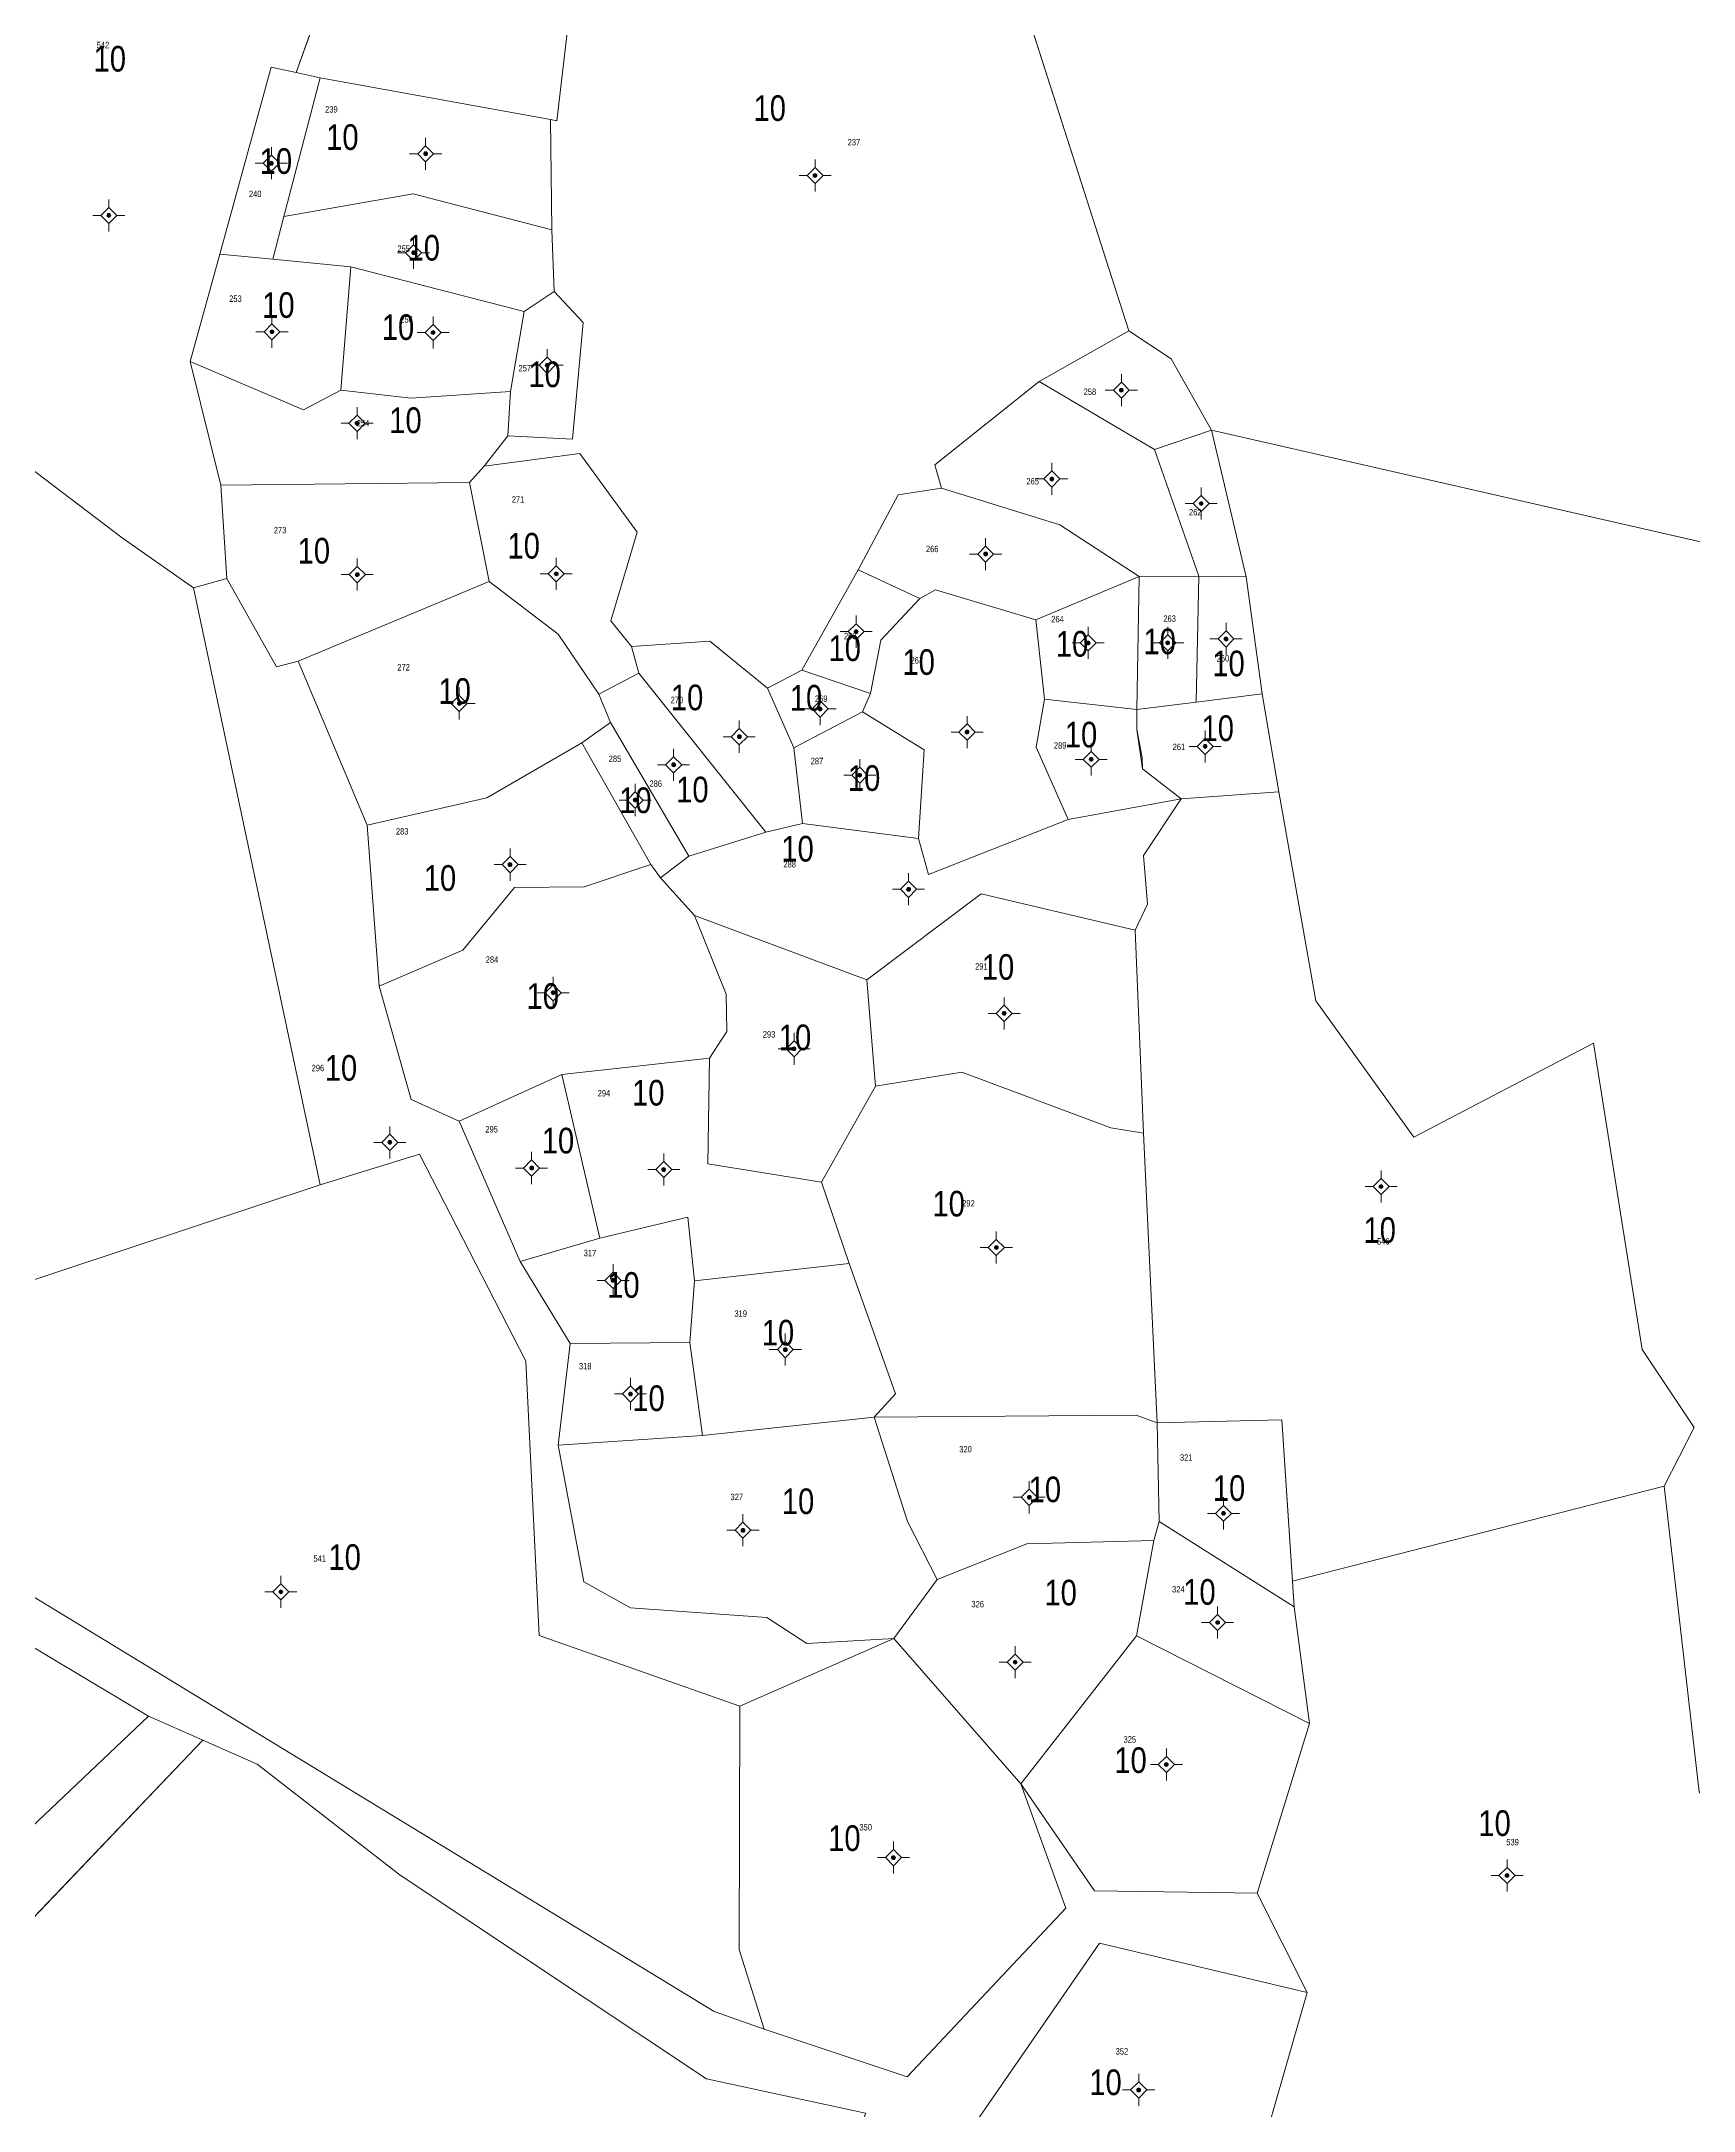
# Model space of a CAD drawing. Header units: metres. Extents: x 343613 to 365037, y 1839984 to 1846362.
# Drawn here: x 364782.8 to 364911.6, y 1840154 to 1840315.4 of the extents above; entities that cross this region are included whole.
import ezdxf
from ezdxf.enums import TextEntityAlignment as Align

# ---------------------------------------------------------------- set-up
doc = ezdxf.new("R2010")
doc.units = ezdxf.units.M
doc.header["$LTSCALE"] = 0.2
for name, color, linetype, lineweight in [('10', 7, 'Continuous', 13), ('11', 7, 'Continuous', 13), ('22', 7, 'Continuous', 13)]:
    doc.layers.add(name, color=color, linetype=linetype, lineweight=lineweight)
doc.layers.add('14', color=7, linetype='Continuous')
doc.layers.add('15', color=7, linetype='Continuous')

msp = doc.modelspace()

# ---------------------------------------------------------------- hatches: boundary and pattern name
at = {"layer": '11'}
for points in [[(364800.8298, 1840305.88, 1), (364800.5297, 1840305.88, 1)], [(364812.8598, 1840306.62, 1), (364812.5598, 1840306.62, 1)], [(364843.2198, 1840304.92, 1), (364842.9198, 1840304.92, 1)], [(364788.1598, 1840301.81, 1), (364787.8598, 1840301.81, 1)], [(364811.9198, 1840298.9, 1), (364811.6198, 1840298.9, 1)], [(364800.8798, 1840292.73, 1), (364800.5797, 1840292.73, 1)], [(364813.4398, 1840292.68, 1), (364813.1397, 1840292.68, 1)], [(364822.3298, 1840290.12, 1), (364822.0297, 1840290.12, 1)], [(364867.0998, 1840288.18, 1), (364866.7998, 1840288.18, 1)], [(364807.5098, 1840285.6, 1), (364807.2097, 1840285.6, 1)], [(364861.6798, 1840281.26, 1), (364861.3798, 1840281.26, 1)], [(364873.3198, 1840279.34, 1), (364873.0197, 1840279.34, 1)], [(364856.5198, 1840275.4, 1), (364856.2197, 1840275.4, 1)], [(364807.5298, 1840273.8, 1), (364807.2297, 1840273.8, 1)], [(364823.0398, 1840273.86, 1), (364822.7398, 1840273.86, 1)], [(364846.4198, 1840269.35, 1), (364846.1198, 1840269.35, 1)], [(364875.2598, 1840268.78, 1), (364874.9597, 1840268.78, 1)], [(364864.5098, 1840268.47, 1), (364864.2097, 1840268.47, 1)], [(364870.7098, 1840268.48, 1), (364870.4097, 1840268.48, 1)], [(364815.4798, 1840263.75, 1), (364815.1798, 1840263.75, 1)], [(364843.6198, 1840263.32, 1), (364843.3198, 1840263.32, 1)], [(364837.3098, 1840261.16, 1), (364837.0098, 1840261.16, 1)], [(364855.0698, 1840261.52, 1), (364854.7697, 1840261.52, 1)], [(364864.7498, 1840259.39, 1), (364864.4497, 1840259.39, 1)], [(364873.6298, 1840260.4, 1), (364873.3297, 1840260.4, 1)], [(364832.1898, 1840258.97, 1), (364831.8897, 1840258.97, 1)], [(364846.6998, 1840258.16, 1), (364846.3997, 1840258.16, 1)], [(364829.1898, 1840256.22, 1), (364828.8897, 1840256.22, 1)], [(364819.4398, 1840251.18, 1), (364819.1397, 1840251.18, 1)], [(364850.5098, 1840249.26, 1), (364850.2097, 1840249.26, 1)], [(364822.7998, 1840241.19, 1), (364822.4998, 1840241.19, 1)], [(364857.9598, 1840239.58, 1), (364857.6597, 1840239.58, 1)], [(364841.5798, 1840236.82, 1), (364841.2797, 1840236.82, 1)], [(364810.0698, 1840229.52, 1), (364809.7697, 1840229.52, 1)], [(364821.1198, 1840227.52, 1), (364820.8198, 1840227.52, 1)], [(364831.4198, 1840227.4, 1), (364831.1198, 1840227.4, 1)], [(364887.3498, 1840226.08, 1), (364887.0498, 1840226.08, 1)], [(364857.3498, 1840221.32, 1), (364857.0498, 1840221.32, 1)], [(364827.4698, 1840218.76, 1), (364827.1698, 1840218.76, 1)], [(364840.8998, 1840213.36, 1), (364840.5997, 1840213.36, 1)], [(364828.8298, 1840209.9, 1), (364828.5297, 1840209.9, 1)], [(364859.9198, 1840201.84, 1), (364859.6198, 1840201.84, 1)], [(364875.0598, 1840200.59, 1), (364874.7598, 1840200.59, 1)], [(364837.5998, 1840199.27, 1), (364837.2998, 1840199.27, 1)], [(364801.5698, 1840194.47, 1), (364801.2697, 1840194.47, 1)], [(364874.5998, 1840192.08, 1), (364874.2998, 1840192.08, 1)], [(364858.8198, 1840188.98, 1), (364858.5197, 1840188.98, 1)], [(364870.6098, 1840181, 1), (364870.3098, 1840181, 1)], [(364849.3298, 1840173.74, 1), (364849.0297, 1840173.74, 1)], [(364897.1698, 1840172.35, 1), (364896.8698, 1840172.35, 1)], [(364868.4498, 1840155.62, 1), (364868.1497, 1840155.62, 1)]]:
    msp.add_hatch(color=256, dxfattribs=at).paths.add_polyline_path(points)

# ---------------------------------------------------------------- linework, layer by layer
at = {"layer": '10'}
for p, q in [((364850.84, 1840344.9), (364867.53, 1840292.82)), ((364802.62, 1840312.95), (364806.59, 1840324.14)), ((364802.62, 1840312.95), (364804.49, 1840312.54)), ((364804.49, 1840312.54), (364822.44, 1840309.28)), ((364822.44, 1840309.28), (364822.54, 1840300.69)), ((364796.67, 1840298.8), (364794.35, 1840290.42)), ((364796.67, 1840298.8), (364800.79, 1840298.39)), ((364806.88, 1840297.81), (364800.79, 1840298.39)), ((364806.1, 1840288.19), (364806.88, 1840297.81)), ((364820.4, 1840294.31), (364806.88, 1840297.81)), ((364822.73, 1840295.88), (364820.4, 1840294.31)), ((364819.33, 1840288.09), (364820.4, 1840294.31)), ((364867.53, 1840292.82), (364860.55, 1840288.86)), ((364794.35, 1840290.42), (364796.75, 1840280.78)), ((364869.53, 1840283.55), (364860.55, 1840288.86)), ((364873.99, 1840285.06), (364869.53, 1840283.55)), ((364876.69, 1840273.63), (364873.99, 1840285.06)), ((364819.11, 1840284.62), (364817.28, 1840282.26)), ((364869.53, 1840283.55), (364872.98, 1840273.69)), ((364816.13, 1840280.98), (364817.28, 1840282.26)), ((364796.75, 1840280.78), (364816.13, 1840280.98)), ((364796.75, 1840280.78), (364797.21, 1840273.49)), ((364817.67, 1840273.25), (364816.13, 1840280.98)), ((364842.03, 1840266.35), (364846.42, 1840274.18)), ((364802.77, 1840267.05), (364817.67, 1840273.25)), ((364860.27, 1840270.28), (364868.35, 1840273.66)), ((364872.98, 1840273.69), (364868.35, 1840273.66)), ((364872.77, 1840263.86), (364872.98, 1840273.69)), ((364872.98, 1840273.69), (364876.69, 1840273.63)), ((364877.93, 1840264.49), (364876.69, 1840273.63)), ((364860.96, 1840264.09), (364860.27, 1840270.28)), ((364828.77, 1840268.2), (364829.34, 1840266.11)), ((364802.77, 1840267.05), (364808.14, 1840254.25)), ((364826.21, 1840264.47), (364829.34, 1840266.11)), ((364829.34, 1840266.11), (364839.22, 1840253.72)), ((364839.36, 1840264.95), (364842.03, 1840266.35)), ((364847.39, 1840264.52), (364842.03, 1840266.35)), ((364841.41, 1840260.29), (364839.36, 1840264.95)), ((364860.96, 1840264.09), (364868.15, 1840263.28)), ((364877.93, 1840264.49), (364872.77, 1840263.86)), ((364879.22, 1840256.86), (364877.93, 1840264.49)), ((364827.12, 1840262.27), (364833.22, 1840251.83)), ((364824.89, 1840260.67), (364830.26, 1840251.2)), ((364842.08, 1840254.4), (364841.41, 1840260.29)), ((364871.62, 1840256.31), (364862.79, 1840254.69)), ((364871.62, 1840256.31), (364879.22, 1840256.86)), ((364839.22, 1840253.72), (364842.08, 1840254.4)), ((364831.01, 1840250.16), (364830.26, 1840251.2)), ((364868.03, 1840246.08), (364868.67, 1840230.25)), ((364847.11, 1840242.2), (364847.78, 1840233.91)), ((364834.85, 1840236.09), (364823.33, 1840234.82)), ((364823.33, 1840234.82), (364815.33, 1840231.18)), ((364847.78, 1840233.91), (364843.57, 1840226.43)), ((364868.67, 1840230.25), (364869.75, 1840207.66)), ((364768.79, 1840214.4), (364804.49, 1840226.21)), ((364826.29, 1840222.04), (364820.08, 1840220.23)), ((364823.97, 1840213.83), (364820.08, 1840220.23)), ((364833.67, 1840218.72), (364833.31, 1840213.91)), ((364823.04, 1840205.9), (364823.97, 1840213.83)), ((364823.97, 1840213.83), (364833.31, 1840213.91)), ((364879.47, 1840207.87), (364869.75, 1840207.66)), ((364869.75, 1840207.66), (364869.9, 1840199.95)), ((364909.27, 1840202.72), (364880.28, 1840195.31)), ((364869.47, 1840198.47), (364869.9, 1840199.95)), ((364869.9, 1840199.95), (364880.41, 1840193.31)), ((364868.14, 1840191.03), (364869.47, 1840198.47)), ((364849.2, 1840190.82), (364852.6, 1840195.43)), ((364880.41, 1840193.31), (364881.62, 1840184.21)), ((364859.1, 1840179.5), (364849.2, 1840190.82)), ((364795.34, 1840182.91), (364791.11, 1840184.77)), ((364877.55, 1840170.98), (364881.44, 1840163.22))]:
    msp.add_line(p, q, dxfattribs=at)
for points in [[(364965.76, 1840388.71), (364964.08, 1840381.32), (364967.55, 1840373.73), (364972.22, 1840339.45), (364965.33, 1840293.46), (364945.77, 1840268.67), (364873.99, 1840285.06)], [(364822.44, 1840309.28), (364822.93, 1840309.19), (364824.23, 1840320.3)], [(364796.67, 1840298.8), (364800.67, 1840313.37), (364802.62, 1840312.95)], [(364800.79, 1840298.39), (364801.66, 1840301.72), (364804.49, 1840312.54)], [(364801.66, 1840301.72), (364811.73, 1840303.49), (364822.54, 1840300.69), (364822.73, 1840295.88)], [(364822.73, 1840295.88), (364824.98, 1840293.47), (364824.16, 1840284.36), (364819.11, 1840284.62), (364819.33, 1840288.09)], [(364794.61, 1840272.78), (364789.04, 1840276.68), (364779.64, 1840283.82), (364776.98, 1840293.82)], [(364867.53, 1840292.82), (364870.82, 1840290.63), (364873.99, 1840285.06)], [(364794.35, 1840290.42), (364803.18, 1840286.66), (364806.1, 1840288.19)], [(364860.55, 1840288.86), (364852.4, 1840282.37), (364852.93, 1840280.53)], [(364806.1, 1840288.19), (364811.55, 1840287.55), (364819.33, 1840288.09)], [(364817.28, 1840282.26), (364824.72, 1840283.25), (364829.21, 1840277.1), (364827.14, 1840270.2), (364828.77, 1840268.2)], [(364846.42, 1840274.18), (364849.56, 1840280.02), (364852.93, 1840280.53)], [(364852.93, 1840280.53), (364862.16, 1840277.68), (364868.35, 1840273.66)], [(364846.42, 1840274.18), (364851.23, 1840271.94), (364848.21, 1840268.69), (364847.39, 1840264.52)], [(364797.21, 1840273.49), (364794.61, 1840272.78), (364804.49, 1840226.21), (364812.24, 1840228.59), (364820.51, 1840212.47), (364821.55, 1840191.05), (364837.2, 1840185.55), (364837.15, 1840166.57), (364839.1, 1840160.35)], [(364797.21, 1840273.49), (364801.07, 1840266.61), (364802.77, 1840267.05)], [(364817.67, 1840273.25), (364823.04, 1840269.15), (364826.21, 1840264.47), (364827.12, 1840262.27), (364824.89, 1840260.67), (364817.47, 1840256.38), (364808.14, 1840254.25)], [(364851.23, 1840271.94), (364852.46, 1840272.62), (364860.27, 1840270.28)], [(364872.77, 1840263.86), (364868.15, 1840263.28), (364868.35, 1840273.66)], [(364839.36, 1840264.95), (364834.87, 1840268.6), (364828.77, 1840268.2)], [(364847.39, 1840264.52), (364846.77, 1840263.09), (364841.41, 1840260.29)], [(364862.79, 1840254.69), (364860.31, 1840260.33), (364860.96, 1840264.09)], [(364846.77, 1840263.09), (364851.57, 1840260.13), (364851.13, 1840253.22), (364842.08, 1840254.4)], [(364868.15, 1840263.28), (364868.15, 1840261.72), (364868.59, 1840258.64), (364871.62, 1840256.31)], [(364868.03, 1840246.08), (364868.99, 1840248.1), (364868.68, 1840251.9), (364871.62, 1840256.31)], [(364915.05, 1840174.98), (364912.01, 1840178.87), (364909.27, 1840202.72), (364911.62, 1840207.28), (364907.55, 1840213.37), (364903.76, 1840237.26), (364889.75, 1840229.92), (364882.1, 1840240.55), (364879.22, 1840256.86)], [(364851.13, 1840253.22), (364851.91, 1840250.41), (364862.79, 1840254.69)], [(364808.14, 1840254.25), (364809.08, 1840241.7), (364811.58, 1840232.86), (364815.33, 1840231.18), (364820.08, 1840220.23)], [(364868.03, 1840246.08), (364856.01, 1840248.9), (364847.11, 1840242.2), (364833.68, 1840247.22), (364831.01, 1840250.16), (364833.22, 1840251.83), (364839.22, 1840253.72)], [(364830.26, 1840251.2), (364825.06, 1840249.44), (364819.64, 1840249.41), (364815.62, 1840244.52), (364809.08, 1840241.7)], [(364833.68, 1840247.22), (364836.13, 1840241.07), (364836.19, 1840238.17), (364834.85, 1840236.09)], [(364762.7, 1840206.47), (364712.13, 1840236.48), (364710.4, 1840233.03), (364791.11, 1840184.77), (364752.58, 1840148.25), (364753.81, 1840111.31)], [(364843.57, 1840226.43), (364834.72, 1840227.85), (364834.85, 1840236.09)], [(364847.78, 1840233.91), (364854.52, 1840234.99), (364866.13, 1840230.66), (364868.67, 1840230.25)], [(364843.57, 1840226.43), (364845.74, 1840220.07), (364833.67, 1840218.72), (364833.15, 1840223.7), (364826.29, 1840222.04), (364823.33, 1840234.82)], [(364845.74, 1840220.07), (364849.34, 1840209.91), (364847.67, 1840208.1), (364834.3, 1840206.65)], [(364839.1, 1840160.35), (364835.2, 1840161.75), (364778.7, 1840196.15), (364762.7, 1840206.47), (364768.79, 1840214.4)], [(364833.31, 1840213.91), (364834.3, 1840206.65), (364823.04, 1840205.9)], [(364869.75, 1840207.66), (364868.1, 1840208.24), (364847.67, 1840208.1)], [(364852.6, 1840195.43), (364850.28, 1840199.95), (364847.67, 1840208.1)], [(364879.47, 1840207.87), (364880.28, 1840195.31), (364880.41, 1840193.31)], [(364823.04, 1840205.9), (364825.03, 1840195.24), (364828.69, 1840193.21), (364839.3, 1840192.47), (364842.44, 1840190.44), (364849.2, 1840190.82), (364837.2, 1840185.55)], [(364852.6, 1840195.43), (364859.59, 1840198.2), (364869.47, 1840198.47)], [(364758.59, 1840144.43), (364795.34, 1840182.91), (364799.58, 1840181.04), (364810.73, 1840172.37), (364834.61, 1840156.49), (364847, 1840153.81), (364840.83, 1840131.37), (364841.47, 1840127.75)], [(364839.1, 1840160.35), (364850.24, 1840156.65), (364862.63, 1840169.8), (364859.1, 1840179.5)]]:
    msp.add_lwpolyline(points, dxfattribs=at)
for points in [[(364868.14, 1840191.03), (364881.62, 1840184.21), (364877.55, 1840170.98), (364864.86, 1840171.15), (364859.1, 1840179.5)], [(364875.95, 1840144.15), (364864.83, 1840147.53), (364854.59, 1840151.62), (364865.25, 1840167.08), (364881.44, 1840163.22)]]:
    msp.add_lwpolyline(points, close=True, dxfattribs=at)
at = {"layer": '11'}
for p, q in [((364812.71, 1840307.87), (364812.71, 1840307.25)), ((364800.68, 1840307.13), (364800.68, 1840306.51)), ((364812.09, 1840306.62), (364811.46, 1840306.62)), ((364812.71, 1840305.99), (364812.71, 1840305.37)), ((364813.96, 1840306.62), (364813.33, 1840306.62)), ((364843.07, 1840306.17), (364843.07, 1840305.55)), ((364800.05, 1840305.88), (364799.43, 1840305.88)), ((364800.68, 1840305.25), (364800.68, 1840304.63)), ((364801.93, 1840305.88), (364801.31, 1840305.88)), ((364842.45, 1840304.92), (364841.82, 1840304.92)), ((364844.32, 1840304.92), (364843.69, 1840304.92)), ((364788.01, 1840303.06), (364788.01, 1840302.43)), ((364843.07, 1840304.29), (364843.07, 1840303.67)), ((364787.39, 1840301.81), (364786.76, 1840301.81)), ((364788.01, 1840301.19), (364788.01, 1840300.56)), ((364789.26, 1840301.81), (364788.63, 1840301.81)), ((364811.77, 1840300.15), (364811.77, 1840299.53)), ((364811.15, 1840298.9), (364810.52, 1840298.9)), ((364811.77, 1840298.27), (364811.77, 1840297.65)), ((364813.02, 1840298.9), (364812.39, 1840298.9)), ((364800.73, 1840293.98), (364800.73, 1840293.35)), ((364813.29, 1840293.93), (364813.29, 1840293.31)), ((364800.11, 1840292.73), (364799.48, 1840292.73)), ((364800.73, 1840292.11), (364800.73, 1840291.48)), ((364801.98, 1840292.73), (364801.35, 1840292.73)), ((364812.67, 1840292.68), (364812.04, 1840292.68)), ((364813.29, 1840292.05), (364813.29, 1840291.43)), ((364814.54, 1840292.68), (364813.91, 1840292.68)), ((364821.55, 1840290.12), (364820.93, 1840290.12)), ((364822.18, 1840291.37), (364822.18, 1840290.75)), ((364823.43, 1840290.12), (364822.81, 1840290.12)), ((364822.18, 1840289.49), (364822.18, 1840288.87)), ((364866.95, 1840289.43), (364866.95, 1840288.81)), ((364807.36, 1840286.85), (364807.36, 1840286.23)), ((364866.33, 1840288.18), (364865.7, 1840288.18)), ((364866.95, 1840287.55), (364866.95, 1840286.93)), ((364868.2, 1840288.18), (364867.57, 1840288.18)), ((364806.73, 1840285.6), (364806.11, 1840285.6)), ((364808.61, 1840285.6), (364807.99, 1840285.6)), ((364807.36, 1840284.97), (364807.36, 1840284.35)), ((364861.53, 1840282.51), (364861.53, 1840281.89)), ((364860.91, 1840281.26), (364860.28, 1840281.26)), ((364861.53, 1840280.63), (364861.53, 1840280.01)), ((364862.78, 1840281.26), (364862.15, 1840281.26)), ((364873.17, 1840280.59), (364873.17, 1840279.97)), ((364872.55, 1840279.34), (364871.92, 1840279.34)), ((364873.17, 1840278.71), (364873.17, 1840278.09)), ((364874.42, 1840279.34), (364873.79, 1840279.34)), ((364855.75, 1840275.4), (364855.12, 1840275.4)), ((364856.37, 1840276.65), (364856.37, 1840276.03)), ((364857.62, 1840275.4), (364856.99, 1840275.4)), ((364806.75, 1840273.8), (364806.13, 1840273.8)), ((364807.38, 1840275.05), (364807.38, 1840274.43)), ((364808.63, 1840273.8), (364808.01, 1840273.8)), ((364822.27, 1840273.86), (364821.64, 1840273.86)), ((364822.89, 1840275.11), (364822.89, 1840274.49)), ((364824.14, 1840273.86), (364823.51, 1840273.86)), ((364856.37, 1840274.77), (364856.37, 1840274.15)), ((364807.38, 1840273.17), (364807.38, 1840272.55)), ((364822.89, 1840273.23), (364822.89, 1840272.61)), ((364846.27, 1840270.6), (364846.27, 1840269.97)), ((364845.65, 1840269.35), (364845.02, 1840269.35)), ((364847.52, 1840269.35), (364846.89, 1840269.35)), ((364864.36, 1840269.72), (364864.36, 1840269.09)), ((364870.56, 1840269.73), (364870.56, 1840269.11)), ((364875.11, 1840270.03), (364875.11, 1840269.41)), ((364846.27, 1840268.73), (364846.27, 1840268.1)), ((364863.73, 1840268.47), (364863.11, 1840268.47)), ((364864.36, 1840267.85), (364864.36, 1840267.22)), ((364865.61, 1840268.47), (364864.99, 1840268.47)), ((364869.93, 1840268.48), (364869.31, 1840268.48)), ((364870.56, 1840267.85), (364870.56, 1840267.23)), ((364871.81, 1840268.48), (364871.19, 1840268.48)), ((364874.49, 1840268.78), (364873.86, 1840268.78)), ((364875.11, 1840268.15), (364875.11, 1840267.53)), ((364876.36, 1840268.78), (364875.73, 1840268.78)), ((364815.33, 1840265), (364815.33, 1840264.37)), ((364843.47, 1840264.57), (364843.47, 1840263.95)), ((364814.71, 1840263.75), (364814.08, 1840263.75)), ((364815.33, 1840263.13), (364815.33, 1840262.5)), ((364816.58, 1840263.75), (364815.95, 1840263.75)), ((364837.16, 1840262.41), (364837.16, 1840261.79)), ((364842.85, 1840263.32), (364842.22, 1840263.32)), ((364843.47, 1840262.69), (364843.47, 1840262.07)), ((364844.72, 1840263.32), (364844.09, 1840263.32)), ((364854.92, 1840262.77), (364854.92, 1840262.15)), ((364836.53, 1840261.16), (364835.91, 1840261.16)), ((364838.41, 1840261.16), (364837.79, 1840261.16)), ((364854.29, 1840261.52), (364853.67, 1840261.52)), ((364854.92, 1840260.89), (364854.92, 1840260.27)), ((364856.17, 1840261.52), (364855.55, 1840261.52)), ((364873.48, 1840261.65), (364873.48, 1840261.03)), ((364832.04, 1840260.22), (364832.04, 1840259.59)), ((364837.16, 1840260.53), (364837.16, 1840259.91)), ((364846.55, 1840259.41), (364846.55, 1840258.79)), ((364863.97, 1840259.39), (364863.35, 1840259.39)), ((364864.6, 1840260.64), (364864.6, 1840260.01)), ((364865.85, 1840259.39), (364865.23, 1840259.39)), ((364872.85, 1840260.4), (364872.23, 1840260.4)), ((364873.48, 1840259.77), (364873.48, 1840259.15)), ((364874.73, 1840260.4), (364874.11, 1840260.4)), ((364831.41, 1840258.97), (364830.79, 1840258.97)), ((364832.04, 1840258.35), (364832.04, 1840257.72)), ((364833.29, 1840258.97), (364832.67, 1840258.97)), ((364845.93, 1840258.16), (364845.3, 1840258.16)), ((364847.8, 1840258.16), (364847.17, 1840258.16)), ((364864.6, 1840258.77), (364864.6, 1840258.14)), ((364828.41, 1840256.22), (364827.79, 1840256.22)), ((364829.04, 1840257.47), (364829.04, 1840256.85)), ((364830.29, 1840256.22), (364829.67, 1840256.22)), ((364846.55, 1840257.53), (364846.55, 1840256.91)), ((364829.04, 1840255.59), (364829.04, 1840254.97)), ((364818.67, 1840251.18), (364818.04, 1840251.18)), ((364819.29, 1840252.43), (364819.29, 1840251.81)), ((364820.54, 1840251.18), (364819.91, 1840251.18)), ((364819.29, 1840250.55), (364819.29, 1840249.93)), ((364850.36, 1840250.51), (364850.36, 1840249.89)), ((364849.73, 1840249.26), (364849.11, 1840249.26)), ((364850.36, 1840248.63), (364850.36, 1840248.01)), ((364851.61, 1840249.26), (364850.99, 1840249.26)), ((364822.65, 1840242.44), (364822.65, 1840241.81)), ((364822.03, 1840241.19), (364821.4, 1840241.19)), ((364822.65, 1840240.57), (364822.65, 1840239.94)), ((364823.9, 1840241.19), (364823.27, 1840241.19)), ((364857.81, 1840240.83), (364857.81, 1840240.21)), ((364857.19, 1840239.58), (364856.56, 1840239.58)), ((364857.81, 1840238.95), (364857.81, 1840238.33)), ((364859.06, 1840239.58), (364858.43, 1840239.58)), ((364840.81, 1840236.82), (364840.18, 1840236.82)), ((364841.43, 1840238.07), (364841.43, 1840237.45)), ((364842.68, 1840236.82), (364842.05, 1840236.82)), ((364841.43, 1840236.19), (364841.43, 1840235.57)), ((364809.92, 1840230.77), (364809.92, 1840230.15)), ((364809.29, 1840229.52), (364808.67, 1840229.52)), ((364809.92, 1840228.89), (364809.92, 1840228.27)), ((364811.17, 1840229.52), (364810.55, 1840229.52)), ((364820.97, 1840228.77), (364820.97, 1840228.15)), ((364831.27, 1840228.65), (364831.27, 1840228.03)), ((364820.35, 1840227.52), (364819.72, 1840227.52)), ((364822.22, 1840227.52), (364821.59, 1840227.52)), ((364830.65, 1840227.4), (364830.02, 1840227.4)), ((364832.52, 1840227.4), (364831.89, 1840227.4)), ((364887.2, 1840227.33), (364887.2, 1840226.71)), ((364820.97, 1840226.89), (364820.97, 1840226.27)), ((364831.27, 1840226.77), (364831.27, 1840226.15)), ((364886.57, 1840226.08), (364885.95, 1840226.08)), ((364887.2, 1840225.45), (364887.2, 1840224.83)), ((364888.45, 1840226.08), (364887.83, 1840226.08)), ((364857.2, 1840222.57), (364857.2, 1840221.95)), ((364856.57, 1840221.32), (364855.95, 1840221.32)), ((364857.2, 1840220.69), (364857.2, 1840220.07)), ((364858.45, 1840221.32), (364857.83, 1840221.32)), ((364827.32, 1840220.01), (364827.32, 1840219.39)), ((364826.69, 1840218.76), (364826.07, 1840218.76)), ((364827.32, 1840218.13), (364827.32, 1840217.51)), ((364828.57, 1840218.76), (364827.95, 1840218.76)), ((364840.75, 1840214.61), (364840.75, 1840213.99)), ((364840.13, 1840213.36), (364839.5, 1840213.36)), ((364840.75, 1840212.73), (364840.75, 1840212.11)), ((364842, 1840213.36), (364841.37, 1840213.36)), ((364828.68, 1840211.15), (364828.68, 1840210.53)), ((364828.05, 1840209.9), (364827.43, 1840209.9)), ((364828.68, 1840209.27), (364828.68, 1840208.65)), ((364829.93, 1840209.9), (364829.31, 1840209.9)), ((364859.77, 1840203.09), (364859.77, 1840202.47)), ((364859.15, 1840201.84), (364858.52, 1840201.84)), ((364859.77, 1840201.21), (364859.77, 1840200.59)), ((364861.02, 1840201.84), (364860.39, 1840201.84)), ((364874.91, 1840201.84), (364874.91, 1840201.21)), ((364837.45, 1840200.52), (364837.45, 1840199.89)), ((364874.29, 1840200.59), (364873.66, 1840200.59)), ((364874.91, 1840199.97), (364874.91, 1840199.34)), ((364876.16, 1840200.59), (364875.53, 1840200.59)), ((364836.83, 1840199.27), (364836.2, 1840199.27)), ((364837.45, 1840198.65), (364837.45, 1840198.02)), ((364838.7, 1840199.27), (364838.07, 1840199.27)), ((364801.42, 1840195.72), (364801.42, 1840195.09)), ((364800.79, 1840194.47), (364800.17, 1840194.47)), ((364801.42, 1840193.85), (364801.42, 1840193.22)), ((364802.67, 1840194.47), (364802.05, 1840194.47)), ((364874.45, 1840193.33), (364874.45, 1840192.71)), ((364873.83, 1840192.08), (364873.2, 1840192.08)), ((364874.45, 1840191.45), (364874.45, 1840190.83)), ((364875.7, 1840192.08), (364875.07, 1840192.08)), ((364858.67, 1840190.23), (364858.67, 1840189.61)), ((364858.05, 1840188.98), (364857.42, 1840188.98)), ((364858.67, 1840188.35), (364858.67, 1840187.73)), ((364859.92, 1840188.98), (364859.29, 1840188.98)), ((364870.46, 1840182.25), (364870.46, 1840181.63)), ((364869.83, 1840181), (364869.21, 1840181)), ((364870.46, 1840180.37), (364870.46, 1840179.75)), ((364871.71, 1840181), (364871.09, 1840181)), ((364848.55, 1840173.74), (364847.93, 1840173.74)), ((364849.18, 1840174.99), (364849.18, 1840174.37)), ((364850.43, 1840173.74), (364849.81, 1840173.74)), ((364849.18, 1840173.11), (364849.18, 1840172.49)), ((364896.39, 1840172.35), (364895.77, 1840172.35)), ((364897.02, 1840173.6), (364897.02, 1840172.97)), ((364898.27, 1840172.35), (364897.65, 1840172.35)), ((364897.02, 1840171.73), (364897.02, 1840171.1)), ((364868.3, 1840156.87), (364868.3, 1840156.25)), ((364867.67, 1840155.62), (364867.05, 1840155.62)), ((364868.3, 1840154.99), (364868.3, 1840154.37)), ((364869.55, 1840155.62), (364868.93, 1840155.62))]:
    msp.add_line(p, q, dxfattribs=at)
for points in [[(364800.68, 1840306.51), (364800.05, 1840305.88), (364800.68, 1840305.25), (364801.31, 1840305.88)], [(364812.71, 1840307.25), (364812.09, 1840306.62), (364812.71, 1840305.99), (364813.33, 1840306.62)], [(364843.07, 1840305.55), (364842.45, 1840304.92), (364843.07, 1840304.29), (364843.69, 1840304.92)], [(364788.01, 1840302.43), (364787.39, 1840301.81), (364788.01, 1840301.19), (364788.63, 1840301.81)], [(364811.77, 1840299.53), (364811.15, 1840298.9), (364811.77, 1840298.27), (364812.39, 1840298.9)], [(364800.73, 1840293.35), (364800.11, 1840292.73), (364800.73, 1840292.11), (364801.35, 1840292.73)], [(364813.29, 1840293.31), (364812.67, 1840292.68), (364813.29, 1840292.05), (364813.91, 1840292.68)], [(364822.18, 1840290.75), (364821.55, 1840290.12), (364822.18, 1840289.49), (364822.81, 1840290.12)], [(364866.95, 1840288.81), (364866.33, 1840288.18), (364866.95, 1840287.55), (364867.57, 1840288.18)], [(364807.36, 1840286.23), (364806.73, 1840285.6), (364807.36, 1840284.97), (364807.99, 1840285.6)], [(364861.53, 1840281.89), (364860.91, 1840281.26), (364861.53, 1840280.63), (364862.15, 1840281.26)], [(364873.17, 1840279.97), (364872.55, 1840279.34), (364873.17, 1840278.71), (364873.79, 1840279.34)], [(364856.37, 1840276.03), (364855.75, 1840275.4), (364856.37, 1840274.77), (364856.99, 1840275.4)], [(364807.38, 1840274.43), (364806.75, 1840273.8), (364807.38, 1840273.17), (364808.01, 1840273.8)], [(364822.89, 1840274.49), (364822.27, 1840273.86), (364822.89, 1840273.23), (364823.51, 1840273.86)], [(364846.27, 1840269.97), (364845.65, 1840269.35), (364846.27, 1840268.73), (364846.89, 1840269.35)], [(364864.36, 1840269.09), (364863.73, 1840268.47), (364864.36, 1840267.85), (364864.99, 1840268.47)], [(364870.56, 1840269.11), (364869.93, 1840268.48), (364870.56, 1840267.85), (364871.19, 1840268.48)], [(364875.11, 1840269.41), (364874.49, 1840268.78), (364875.11, 1840268.15), (364875.73, 1840268.78)], [(364815.33, 1840264.37), (364814.71, 1840263.75), (364815.33, 1840263.13), (364815.95, 1840263.75)], [(364843.47, 1840263.95), (364842.85, 1840263.32), (364843.47, 1840262.69), (364844.09, 1840263.32)], [(364837.16, 1840261.79), (364836.53, 1840261.16), (364837.16, 1840260.53), (364837.79, 1840261.16)], [(364854.92, 1840262.15), (364854.29, 1840261.52), (364854.92, 1840260.89), (364855.55, 1840261.52)], [(364873.48, 1840261.03), (364872.85, 1840260.4), (364873.48, 1840259.77), (364874.11, 1840260.4)], [(364832.04, 1840259.59), (364831.41, 1840258.97), (364832.04, 1840258.35), (364832.67, 1840258.97)], [(364864.6, 1840260.01), (364863.97, 1840259.39), (364864.6, 1840258.77), (364865.23, 1840259.39)], [(364846.55, 1840258.79), (364845.93, 1840258.16), (364846.55, 1840257.53), (364847.17, 1840258.16)], [(364829.04, 1840256.85), (364828.41, 1840256.22), (364829.04, 1840255.59), (364829.67, 1840256.22)], [(364819.29, 1840251.81), (364818.67, 1840251.18), (364819.29, 1840250.55), (364819.91, 1840251.18)], [(364850.36, 1840249.89), (364849.73, 1840249.26), (364850.36, 1840248.63), (364850.99, 1840249.26)], [(364822.65, 1840241.81), (364822.03, 1840241.19), (364822.65, 1840240.57), (364823.27, 1840241.19)], [(364857.81, 1840240.21), (364857.19, 1840239.58), (364857.81, 1840238.95), (364858.43, 1840239.58)], [(364841.43, 1840237.45), (364840.81, 1840236.82), (364841.43, 1840236.19), (364842.05, 1840236.82)], [(364809.92, 1840230.15), (364809.29, 1840229.52), (364809.92, 1840228.89), (364810.55, 1840229.52)], [(364820.97, 1840228.15), (364820.35, 1840227.52), (364820.97, 1840226.89), (364821.59, 1840227.52)], [(364831.27, 1840228.03), (364830.65, 1840227.4), (364831.27, 1840226.77), (364831.89, 1840227.4)], [(364887.2, 1840226.71), (364886.57, 1840226.08), (364887.2, 1840225.45), (364887.83, 1840226.08)], [(364857.2, 1840221.95), (364856.57, 1840221.32), (364857.2, 1840220.69), (364857.83, 1840221.32)], [(364827.32, 1840219.39), (364826.69, 1840218.76), (364827.32, 1840218.13), (364827.95, 1840218.76)], [(364840.75, 1840213.99), (364840.13, 1840213.36), (364840.75, 1840212.73), (364841.37, 1840213.36)], [(364828.68, 1840210.53), (364828.05, 1840209.9), (364828.68, 1840209.27), (364829.31, 1840209.9)], [(364859.77, 1840202.47), (364859.15, 1840201.84), (364859.77, 1840201.21), (364860.39, 1840201.84)], [(364874.91, 1840201.21), (364874.29, 1840200.59), (364874.91, 1840199.97), (364875.53, 1840200.59)], [(364837.45, 1840199.89), (364836.83, 1840199.27), (364837.45, 1840198.65), (364838.07, 1840199.27)], [(364801.42, 1840195.09), (364800.79, 1840194.47), (364801.42, 1840193.85), (364802.05, 1840194.47)], [(364874.45, 1840192.71), (364873.83, 1840192.08), (364874.45, 1840191.45), (364875.07, 1840192.08)], [(364858.67, 1840189.61), (364858.05, 1840188.98), (364858.67, 1840188.35), (364859.29, 1840188.98)], [(364870.46, 1840181.63), (364869.83, 1840181), (364870.46, 1840180.37), (364871.09, 1840181)], [(364849.18, 1840174.37), (364848.55, 1840173.74), (364849.18, 1840173.11), (364849.81, 1840173.74)], [(364897.02, 1840172.97), (364896.39, 1840172.35), (364897.02, 1840171.73), (364897.65, 1840172.35)], [(364868.3, 1840156.25), (364867.67, 1840155.62), (364868.3, 1840154.99), (364868.93, 1840155.62)]]:
    msp.add_lwpolyline(points, close=True, dxfattribs=at)
for centre in [(364800.6798, 1840305.88), (364812.7098, 1840306.62), (364843.0698, 1840304.92), (364788.0098, 1840301.81), (364811.7698, 1840298.9), (364800.7297, 1840292.73), (364813.2897, 1840292.68), (364822.1798, 1840290.12), (364866.9498, 1840288.18), (364807.3598, 1840285.6), (364861.5298, 1840281.26), (364873.1698, 1840279.34), (364856.3698, 1840275.4), (364807.3798, 1840273.8), (364822.8898, 1840273.86), (364846.2698, 1840269.35), (364875.1098, 1840268.78), (364864.3598, 1840268.47), (364870.5598, 1840268.48), (364815.3298, 1840263.75), (364843.4698, 1840263.32), (364837.1598, 1840261.16), (364854.9198, 1840261.52), (364864.5997, 1840259.39), (364873.4797, 1840260.4), (364832.0397, 1840258.97), (364846.5498, 1840258.16), (364829.0397, 1840256.22), (364819.2897, 1840251.18), (364850.3598, 1840249.26), (364822.6498, 1840241.19), (364857.8098, 1840239.58), (364841.4298, 1840236.82), (364809.9198, 1840229.52), (364820.9698, 1840227.52), (364831.2698, 1840227.4), (364887.1998, 1840226.08), (364857.1998, 1840221.32), (364827.3198, 1840218.76), (364840.7498, 1840213.36), (364828.6798, 1840209.9), (364859.7698, 1840201.84), (364874.9098, 1840200.59), (364837.4498, 1840199.27), (364801.4198, 1840194.47), (364874.4498, 1840192.08), (364858.6698, 1840188.98), (364870.4598, 1840181), (364849.1798, 1840173.74), (364897.0198, 1840172.35), (364868.2998, 1840155.62)]:
    msp.add_circle(centre, 0.15, dxfattribs=at)
at = {"layer": '22'}
for p, q in [((364801.66, 1840301.72), (364804.49, 1840312.54)), ((364800.79, 1840298.39), (364801.66, 1840301.72)), ((364796.67, 1840298.8), (364794.35, 1840290.42)), ((364796.67, 1840298.8), (364800.79, 1840298.39)), ((364806.1, 1840288.19), (364806.88, 1840297.81)), ((364819.33, 1840288.09), (364820.4, 1840294.31)), ((364867.53, 1840292.82), (364860.55, 1840288.86)), ((364794.35, 1840290.42), (364796.75, 1840280.78)), ((364869.53, 1840283.55), (364860.55, 1840288.86)), ((364819.11, 1840284.62), (364819.33, 1840288.09)), ((364876.69, 1840273.63), (364873.99, 1840285.06)), ((364945.77, 1840268.67), (364873.99, 1840285.06)), ((364819.11, 1840284.62), (364817.28, 1840282.26)), ((364796.75, 1840280.78), (364797.21, 1840273.49)), ((364860.27, 1840270.28), (364868.35, 1840273.66)), ((364872.77, 1840263.86), (364872.98, 1840273.69)), ((364872.98, 1840273.69), (364876.69, 1840273.63)), ((364877.93, 1840264.49), (364876.69, 1840273.63)), ((364860.96, 1840264.09), (364860.27, 1840270.28)), ((364826.21, 1840264.47), (364829.34, 1840266.11)), ((364847.39, 1840264.52), (364842.03, 1840266.35)), ((364860.96, 1840264.09), (364868.15, 1840263.28)), ((364868.15, 1840263.28), (364868.15, 1840261.72)), ((364827.12, 1840262.27), (364833.22, 1840251.83)), ((364868.15, 1840261.72), (364868.56, 1840259.53)), ((364824.89, 1840260.67), (364830.26, 1840251.2)), ((364871.62, 1840256.31), (364862.79, 1840254.69)), ((364871.62, 1840256.31), (364868.68, 1840251.9)), ((364871.62, 1840256.31), (364879.22, 1840256.86)), ((364868.03, 1840246.08), (364868.67, 1840230.25)), ((364847.11, 1840242.2), (364847.78, 1840233.91)), ((364834.85, 1840236.09), (364823.33, 1840234.82)), ((364847.78, 1840233.91), (364854.52, 1840234.99)), ((364815.33, 1840231.18), (364820.08, 1840220.23)), ((364868.67, 1840230.25), (364869.75, 1840207.66)), ((364826.29, 1840222.04), (364820.08, 1840220.23)), ((364823.97, 1840213.83), (364820.08, 1840220.23)), ((364847.67, 1840208.1), (364834.3, 1840206.65)), ((364869.75, 1840207.66), (364869.9, 1840199.95)), ((364849.2, 1840190.82), (364837.2, 1840185.55)), ((364868.14, 1840191.03), (364881.62, 1840184.21)), ((364758.59, 1840144.43), (364795.34, 1840182.91)), ((364799.58, 1840181.04), (364795.34, 1840182.91)), ((364839.1, 1840160.35), (364835.2, 1840161.75))]:
    msp.add_line(p, q, dxfattribs=at)
for points in [[(364829.55, 1840329.48), (364831.04, 1840331.58), (364838.38, 1840337.27), (364845.79, 1840343.99), (364850.84, 1840344.9), (364867.53, 1840292.82)], [(364802.62, 1840312.95), (364806.59, 1840324.14), (364803.48, 1840324.71)], [(364822.44, 1840309.28), (364822.93, 1840309.19), (364824.23, 1840320.3)], [(364796.67, 1840298.8), (364800.67, 1840313.37), (364802.62, 1840312.95)], [(364802.62, 1840312.95), (364804.49, 1840312.54), (364822.44, 1840309.28), (364822.54, 1840300.69)], [(364801.66, 1840301.72), (364811.73, 1840303.49), (364822.54, 1840300.69)], [(364822.54, 1840300.69), (364822.73, 1840295.88), (364820.4, 1840294.31), (364806.88, 1840297.81), (364800.79, 1840298.39)], [(364822.73, 1840295.88), (364824.98, 1840293.47), (364824.16, 1840284.36), (364819.11, 1840284.62)], [(364867.53, 1840292.82), (364870.82, 1840290.63), (364873.99, 1840285.06)], [(364794.35, 1840290.42), (364803.18, 1840286.66), (364806.1, 1840288.19)], [(364860.55, 1840288.86), (364852.4, 1840282.37), (364852.93, 1840280.53)], [(364806.1, 1840288.19), (364811.55, 1840287.55), (364819.33, 1840288.09)], [(364873.99, 1840285.06), (364869.53, 1840283.55), (364872.98, 1840273.69), (364868.35, 1840273.66)], [(364796.75, 1840280.78), (364816.13, 1840280.98), (364817.28, 1840282.26)], [(364817.28, 1840282.26), (364824.72, 1840283.25), (364829.21, 1840277.1), (364827.14, 1840270.2), (364828.77, 1840268.2)], [(364802.77, 1840267.05), (364817.67, 1840273.25), (364816.13, 1840280.98)], [(364846.42, 1840274.18), (364849.56, 1840280.02), (364852.93, 1840280.53)], [(364852.93, 1840280.53), (364862.16, 1840277.68), (364868.35, 1840273.66)], [(364839.36, 1840264.95), (364842.03, 1840266.35), (364846.42, 1840274.18), (364851.23, 1840271.94)], [(364797.21, 1840273.49), (364794.61, 1840272.78), (364804.49, 1840226.21), (364812.24, 1840228.59), (364820.51, 1840212.47), (364821.55, 1840191.05), (364837.2, 1840185.55)], [(364797.21, 1840273.49), (364801.07, 1840266.61), (364802.77, 1840267.05)], [(364817.67, 1840273.25), (364823.04, 1840269.15), (364826.21, 1840264.47)], [(364851.23, 1840271.94), (364852.46, 1840272.62), (364860.27, 1840270.28)], [(364879.22, 1840256.86), (364877.93, 1840264.49), (364872.77, 1840263.86), (364868.15, 1840263.28), (364868.35, 1840273.66)], [(364851.23, 1840271.94), (364848.21, 1840268.69), (364847.39, 1840264.52)], [(364839.36, 1840264.95), (364834.87, 1840268.6), (364828.77, 1840268.2)], [(364828.77, 1840268.2), (364829.34, 1840266.11), (364839.22, 1840253.72)], [(364802.77, 1840267.05), (364808.14, 1840254.25), (364809.08, 1840241.7)], [(364826.21, 1840264.47), (364827.12, 1840262.27), (364824.89, 1840260.67)], [(364851.13, 1840253.22), (364842.08, 1840254.4), (364841.41, 1840260.29), (364839.36, 1840264.95)], [(364847.39, 1840264.52), (364846.77, 1840263.09), (364841.41, 1840260.29)], [(364862.79, 1840254.69), (364860.31, 1840260.33), (364860.96, 1840264.09)], [(364846.77, 1840263.09), (364851.57, 1840260.13), (364851.13, 1840253.22)], [(364824.89, 1840260.67), (364817.47, 1840256.38), (364808.14, 1840254.25)], [(364868.56, 1840259.53), (364868.59, 1840258.64), (364871.62, 1840256.31)], [(364915.05, 1840174.98), (364912.01, 1840178.87), (364909.27, 1840202.72), (364911.62, 1840207.28), (364907.55, 1840213.37), (364903.76, 1840237.26), (364889.75, 1840229.92), (364882.1, 1840240.55), (364879.22, 1840256.86)], [(364831.01, 1840250.16), (364833.22, 1840251.83), (364839.22, 1840253.72), (364842.08, 1840254.4)], [(364851.13, 1840253.22), (364851.91, 1840250.41), (364862.79, 1840254.69)], [(364830.26, 1840251.2), (364825.06, 1840249.44), (364819.64, 1840249.41), (364815.62, 1840244.52), (364809.08, 1840241.7)], [(364847.11, 1840242.2), (364833.68, 1840247.22), (364831.01, 1840250.16), (364830.26, 1840251.2)], [(364868.03, 1840246.08), (364868.99, 1840248.1), (364868.68, 1840251.9)], [(364868.03, 1840246.08), (364856.01, 1840248.9), (364847.11, 1840242.2)], [(364833.68, 1840247.22), (364836.13, 1840241.07), (364836.19, 1840238.17), (364834.85, 1840236.09)], [(364809.08, 1840241.7), (364811.58, 1840232.86), (364815.33, 1840231.18)], [(364843.57, 1840226.43), (364834.72, 1840227.85), (364834.85, 1840236.09)], [(364854.52, 1840234.99), (364866.13, 1840230.66), (364868.67, 1840230.25)], [(364826.29, 1840222.04), (364823.33, 1840234.82), (364815.33, 1840231.18)], [(364847.78, 1840233.91), (364843.57, 1840226.43), (364845.74, 1840220.07)], [(364833.67, 1840218.72), (364833.15, 1840223.7), (364826.29, 1840222.04)], [(364845.74, 1840220.07), (364833.67, 1840218.72), (364833.31, 1840213.91)], [(364845.74, 1840220.07), (364849.34, 1840209.91), (364847.67, 1840208.1)], [(364869.75, 1840207.66), (364868.1, 1840208.24), (364847.67, 1840208.1)], [(364852.6, 1840195.43), (364850.28, 1840199.95), (364847.67, 1840208.1)], [(364880.41, 1840193.31), (364879.47, 1840207.87), (364869.75, 1840207.66)], [(364762.7, 1840206.47), (364778.7, 1840196.15), (364835.2, 1840161.75)], [(364823.04, 1840205.9), (364825.03, 1840195.24), (364828.69, 1840193.21), (364839.3, 1840192.47), (364842.44, 1840190.44), (364849.2, 1840190.82)], [(364869.47, 1840198.47), (364869.9, 1840199.95), (364880.41, 1840193.31), (364881.62, 1840184.21)], [(364852.6, 1840195.43), (364859.59, 1840198.2), (364869.47, 1840198.47)], [(364859.1, 1840179.5), (364868.14, 1840191.03), (364869.47, 1840198.47)], [(364859.1, 1840179.5), (364849.2, 1840190.82), (364852.6, 1840195.43)], [(364837.2, 1840185.55), (364837.15, 1840166.57), (364839.1, 1840160.35)], [(364881.62, 1840184.21), (364877.55, 1840170.98), (364864.86, 1840171.15), (364859.1, 1840179.5)], [(364841.47, 1840127.75), (364840.83, 1840131.37), (364847, 1840153.81), (364834.61, 1840156.49), (364810.73, 1840172.37), (364799.58, 1840181.04)], [(364839.1, 1840160.35), (364850.24, 1840156.65), (364862.63, 1840169.8), (364859.1, 1840179.5)]]:
    msp.add_lwpolyline(points, dxfattribs=at)
for points in [[(364823.97, 1840213.83), (364833.31, 1840213.91), (364834.3, 1840206.65), (364823.04, 1840205.9)], [(364875.95, 1840144.15), (364864.83, 1840147.53), (364854.59, 1840151.62), (364865.25, 1840167.08), (364881.44, 1840163.22)]]:
    msp.add_lwpolyline(points, close=True, dxfattribs=at)

# ---------------------------------------------------------------- texts
at = {"layer": '14', "width": 0.85}
for p in [(364786.82, 1840313.03), (364838.27, 1840309.18), (364804.95, 1840306.92), (364799.77, 1840305.05), (364811.3, 1840298.29), (364799.96, 1840293.82), (364809.29, 1840292.1), (364820.72, 1840288.42), (364809.87, 1840284.84), (364819.09, 1840275.05), (364802.73, 1840274.66), (364844.12, 1840267.06), (364861.84, 1840267.4), (364868.67, 1840267.59), (364849.88, 1840265.98), (364874.04, 1840265.87), (364813.71, 1840263.72), (364831.83, 1840263.22), (364841.1, 1840263.19), (364873.2, 1840260.82), (364862.54, 1840260.32), (364832.24, 1840256.04), (364845.63, 1840256.93), (364827.79, 1840255.2), (364840.44, 1840251.42), (364812.56, 1840249.14), (364856.07, 1840242.2), (364820.58, 1840239.93), (364840.24, 1840236.71), (364804.84, 1840234.33), (364828.8, 1840232.39), (364821.76, 1840228.66), (364852.22, 1840223.74), (364885.83, 1840221.68), (364826.86, 1840217.4), (364838.91, 1840213.68), (364828.82, 1840208.57), (364859.72, 1840201.46), (364874.08, 1840201.56), (364840.48, 1840200.53), (364805.13, 1840196.18), (364860.95, 1840193.41), (364871.77, 1840193.46), (364866.4, 1840180.34), (364894.78, 1840175.43), (364844.09, 1840174.26), (364864.45, 1840155.22)]:
    msp.add_text('10', height=2, dxfattribs=at).set_placement(p)
at = {"layer": '15'}
for s, width, p in [('542', 0.85, (364787.06, 1840314.85)), ('239', 0.85, (364804.87, 1840309.83)), ('237', 0.85, (364845.61, 1840307.27)), ('240', 0.85, (364798.93, 1840303.24)), ('255', 0.85, (364810.51, 1840298.97)), ('253', 0.85, (364797.39, 1840295.07)), ('256', 0.85, (364810.73, 1840293.45)), ('257', 0.85, (364819.95, 1840289.65)), ('258', 0.85, (364864.01, 1840287.81)), ('254', 0.85, (364807.34, 1840285.36)), ('265', 0.85, (364859.55, 1840280.83)), ('271', 0.8, (364819.43, 1840279.41)), ('262', 0.85, (364872.22, 1840278.42)), ('273', 0.85, (364800.87, 1840277.02)), ('266', 0.85, (364851.71, 1840275.55)), ('264', 0.85, (364861.48, 1840270.08)), ('268', 0.85, (364845.32, 1840268.76)), ('267', 0.85, (364850.51, 1840266.86)), ('272', 0.85, (364810.5, 1840266.32)), ('270', 0.85, (364831.81, 1840263.77)), ('269', 0.85, (364843.06, 1840263.87)), ('285', 0.85, (364826.98, 1840259.18)), ('287', 0.85, (364842.73, 1840259.01)), ('289', 0.85, (364861.69, 1840260.23)), ('261', 0.8, (364870.95, 1840260.11)), ('286', 0.85, (364830.16, 1840257.25)), ('283', 0.85, (364810.39, 1840253.53)), ('288', 0.85, (364840.6, 1840250.96)), ('284', 0.85, (364817.39, 1840243.53)), ('291', 0.8, (364855.55, 1840242.99)), ('293', 0.85, (364838.99, 1840237.69)), ('296', 0.85, (364803.82, 1840235.07)), ('294', 0.85, (364826.12, 1840233.1)), ('295', 0.85, (364817.36, 1840230.29)), ('292', 0.85, (364854.54, 1840224.52)), ('317', 0.85, (364825.03, 1840220.64)), ('546', 0.85, (364886.88, 1840221.55)), ('319', 0.85, (364836.78, 1840215.92)), ('318', 0.85, (364824.66, 1840211.82)), ('320', 0.85, (364854.31, 1840205.34)), ('321', 0.8, (364871.52, 1840204.69)), ('327', 0.85, (364836.48, 1840201.62)), ('541', 0.8, (364803.96, 1840196.82)), ('324', 0.85, (364870.9, 1840194.42)), ('326', 0.85, (364855.26, 1840193.26)), ('325', 0.85, (364867.12, 1840182.71)), ('350', 0.85, (364846.53, 1840175.86)), ('539', 0.85, (364896.96, 1840174.7)), ('352', 0.85, (364866.5, 1840158.38))]:
    msp.add_text(s, height=0.5, dxfattribs=dict(at, width=width)).set_placement(p)
at = {"layer": '15', "width": 0.85}
for s, p in [('263', (364870.715, 1840270.12)), ('260', (364874.87, 1840267.02))]:
    msp.add_text(s, height=0.5, dxfattribs=at).set_placement(p, align=Align.CENTER)

doc.saveas('drawing.dxf')
